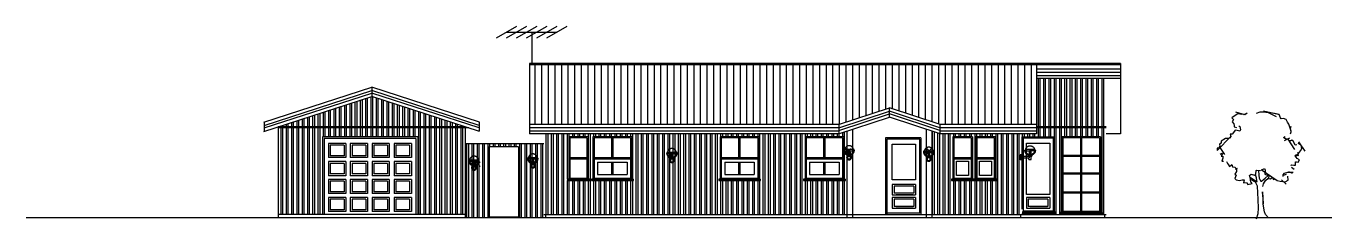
# Model space of a CAD drawing. Header units: inches. Extents: x -533180 to -137302, y 73174 to 405541.
# Drawn here: x -384462 to -358557, y 136416 to 140242 of the extents above; entities that cross this region are included whole.
import ezdxf

# ---------------------------------------------------------------- set-up
doc = ezdxf.new("R2010")
doc.units = ezdxf.units.IN
doc.header["$LTSCALE"] = 100
doc.header["$MEASUREMENT"] = 0
doc.layers.get('0').update_dxf_attribs({"linetype": 'CONTINUOUS'})
for name, color, linetype in [('DETAIL', 2, 'CONTINUOUS'), ('GLUGGAR', 1, 'CONTINUOUS'), ('HUSGOGN', 2, 'CONTINUOUS'), ('KLÆDNING', 1, 'CONTINUOUS'), ('RAFLAGNIR', 4, 'CONTINUOUS'), ('Smáspenna', 7, 'CONTINUOUS'), ('TAFLAOGSNID', 7, 'CONTINUOUS'), ('TEKST', 2, 'CONTINUOUS'), ('TREVERK', 2, 'CONTINUOUS'), ('ULL', 6, 'CONTINUOUS'), ('VEGGIR', 1, 'CONTINUOUS')]:
    doc.layers.add(name, color=color, linetype=linetype)
pattern_1 = [(90, (-193761.13, 49288.86), (-105, 2e-14), []), (90, (-193726.13, 49323.86), (-105, 2e-14), [])]
pattern_2 = [(90, (-153641.93, 36396.7), (-105, 2e-14), []), (90, (-153606.93, 36431.7), (-105, 2e-14), [])]

# ---------------------------------------------------------------- blocks, each defined once
blk = doc.blocks.new('veggl')
for p, q in [((-2.1, -2.1), (2.1, 2.1)), ((2.1, -2.1), (-2.1, 2.1)), ((2.1, 2.6), (2.1, -2.4))]:
    blk.add_line(p, q)
blk = doc.blocks.new('SEL_W_F')
for p, q in [((-44, 45), (-44, 36)), ((-44, 45), (44, 45)), ((-33, 45), (-44, 45)), ((-30, 184), (-30, 64)), ((-30, 64), (-3, 64)), ((-1, 204), (-3, 204)), ((-3, 204), (-3, 203)), ((0, 218), (0, 218)), ((2, 204), (0, 205)), ((0, 201), (2, 202)), ((0, 45), (0, 45)), ((0, 36), (0, 36)), ((3, 203), (2, 204)), ((2, 202), (3, 202)), ((3, 202), (3, 203)), ((3, 64), (33, 64)), ((30, 64), (30, 184)), ((33, 64), (33, 45)), ((33, 45), (33, 56)), ((0, -57), (0, -57)), ((0, -70), (0, -70))]:
    blk.add_line(p, q)
for points in [[(-145, 205), (-148, 201), (-148, 195), (-148, 189), (-147, 184), (-146, 178), (-145, 172), (-144, 166), (-143, 160), (-141, 155), (-139, 149), (-137, 144), (-134, 138), (-132, 133), (-129, 128), (-126, 123), (-123, 118), (-119, 113), (-116, 108), (-112, 104), (-108, 100), (-104, 95), (-100, 91), (-95, 87), (-91, 84), (-86, 80), (-81, 77), (-76, 74), (-71, 71), (-66, 68), (-60, 66), (-55, 63), (-50, 61), (-44, 59), (-38, 58), (-33, 56), (-33, 45), (-33, 64), (-30, 64), (-33, 64), (-33, 63), (-38, 65), (-44, 66), (-49, 68), (-54, 70), (-60, 73), (-65, 75), (-70, 78), (-75, 81), (-80, 84), (-84, 87), (-89, 91), (-93, 95), (-98, 99), (-102, 103), (-106, 107), (-109, 111), (-113, 116), (-116, 120), (-119, 125), (-122, 130), (-125, 135), (-128, 140), (-130, 145), (-132, 151), (-134, 156), (-136, 162), (-137, 167), (-139, 173), (-140, 179), (-141, 184)], [(3, 184), (145, 184), (145, 218), (-145, 218), (-145, 184), (-3, 184)], [(126, 218), (125, 223), (124, 229), (123, 234), (121, 239), (119, 244), (117, 249), (115, 254), (113, 259), (110, 264), (108, 268), (105, 273), (102, 277), (98, 281), (95, 285), (91, 289), (87, 293), (83, 297), (79, 300), (75, 303), (71, 306), (66, 309), (62, 312), (57, 315), (52, 317), (47, 319), (42, 321), (37, 322), (32, 324), (27, 325), (21, 326), (16, 327), (11, 328), (5, 328), (0, 328), (-5, 328), (-11, 328), (-16, 327), (-21, 326), (-27, 325), (-32, 324), (-37, 322), (-42, 321), (-47, 319), (-52, 317), (-57, 315), (-62, 312), (-66, 309), (-71, 306), (-75, 303), (-79, 300), (-83, 297), (-87, 293), (-91, 289), (-95, 285), (-98, 281), (-102, 277), (-105, 273), (-108, 268), (-110, 264), (-113, 259), (-115, 254), (-117, 249), (-119, 244), (-121, 239), (-123, 234), (-124, 229), (-125, 223), (-126, 218)], [(-126, 184), (-125, 179), (-124, 174), (-123, 168), (-121, 163), (-119, 158), (-117, 153), (-115, 148), (-113, 143), (-110, 138), (-107, 134), (-104, 129), (-101, 125), (-98, 121), (-94, 116), (-91, 112), (-87, 109), (-83, 105), (-79, 102), (-74, 98), (-70, 95), (-65, 92), (-60, 90), (-56, 87), (-51, 85), (-46, 83), (-41, 81), (-35, 79), (-30, 78), (-25, 77), (-20, 76), (-14, 75), (-9, 75), (-3, 74)], [(-39, 58), (-42, 56), (-45, 53), (-48, 51), (-51, 48), (-53, 45), (-56, 42), (-58, 39), (-60, 35), (-62, 32), (-64, 28), (-65, 25), (-66, 21), (-68, 17), (-68, 14), (-69, 10), (-69, 6), (-70, 2), (-70, -2), (-69, -6), (-69, -10), (-68, -14), (-68, -17), (-66, -21), (-65, -25), (-64, -29), (-62, -32), (-60, -35), (-58, -39), (-56, -42), (-53, -45), (-51, -48), (-48, -51), (-45, -53), (-42, -56), (-39, -58), (-35, -60), (-32, -62), (-28, -64), (-25, -65), (-21, -66), (-17, -68), (-14, -68), (-10, -69), (-6, -70), (-2, -70), (2, -70), (6, -70), (10, -69), (14, -68), (17, -68), (21, -66), (25, -65), (28, -64), (32, -62), (35, -60), (39, -58), (42, -56), (45, -53), (48, -51), (51, -48), (53, -45), (56, -42), (58, -39), (60, -35), (62, -32), (64, -29), (65, -25), (66, -21), (68, -17), (68, -14), (69, -10), (69, -6), (70, -2), (70, 2), (69, 6), (69, 10), (68, 14), (68, 17), (66, 21), (65, 25), (64, 28), (62, 32), (60, 35), (58, 39), (56, 42), (53, 45), (51, 48), (48, 51), (45, 53), (42, 56), (39, 58)], [(-33, 36), (-44, 36), (44, 36), (44, 45), (44, 36)], [(33, 36), (33, -57), (-33, -57), (-33, 36)], [(-1, 201), (-3, 202), (-3, 203), (-3, 60), (-3, 59), (-3, 58), (-2, 57)], [(2, 57), (2, 57), (3, 58), (3, 59), (3, 60), (3, 203)], [(3, 74), (9, 75), (14, 75), (20, 76), (25, 77), (30, 78), (35, 79), (41, 81), (46, 83), (51, 85), (56, 87), (60, 90), (65, 92), (70, 95), (74, 98), (79, 102), (83, 105), (87, 109), (91, 112), (94, 116), (98, 121), (101, 125), (104, 129), (107, 134), (110, 138), (113, 143), (115, 148), (117, 153), (119, 158), (121, 163), (123, 168), (124, 174), (125, 179), (126, 184)], [(33, 56), (38, 58), (44, 59), (50, 61), (55, 63), (60, 66), (66, 68), (71, 71), (76, 74), (81, 77), (86, 80), (91, 84), (95, 87), (100, 91), (104, 95), (108, 100), (112, 104), (116, 108), (119, 113), (123, 118), (126, 123), (129, 128), (132, 133), (134, 138), (137, 144), (139, 149), (141, 155), (143, 160), (144, 166), (145, 172), (146, 178), (147, 184), (148, 189), (148, 195), (148, 201), (145, 205)], [(33, 63), (38, 65), (44, 66), (49, 68), (54, 70), (60, 73), (65, 75), (70, 78), (75, 81), (80, 84), (84, 87), (89, 91), (93, 95), (98, 99), (102, 103), (106, 107), (109, 111), (113, 116), (116, 120), (119, 125), (122, 130), (125, 135), (128, 140), (130, 145), (132, 151), (134, 156), (136, 162), (137, 167), (139, 173), (140, 179), (141, 184)]]:
    blk.add_lwpolyline(points)
blk = doc.blocks.new('Útiljós_Framaná')
at = {"layer": 'TREVERK'}
blk.add_blockref('SEL_W_F', (314, 91), dxfattribs=at)
blk = doc.blocks.new('SEL_W_S')
for p, q in [((0, 68), (0, -68)), ((27, 68), (0, 68)), ((27, 70), (30, 70)), ((27, 70), (27, 68)), ((27, 68), (27, -68)), ((30, 70), (30, 20)), ((30, -20), (30, 20)), ((248, 20), (30, 20)), ((136, 205), (132, 201)), ((132, 195), (132, 201)), ((133, 189), (132, 195)), ((133, 184), (133, 189)), ((134, 178), (133, 184)), ((135, 172), (134, 178)), ((137, 166), (135, 172)), ((426, 218), (136, 218)), ((136, 218), (136, 184)), ((136, 184), (277, 184)), ((138, 161), (137, 166)), ((140, 155), (138, 161)), ((141, 179), (140, 184)), ((142, 149), (140, 155)), ((142, 173), (141, 179)), ((143, 167), (142, 173)), ((144, 144), (142, 149)), ((145, 162), (143, 167)), ((146, 138), (144, 144)), ((146, 156), (145, 162)), ((148, 151), (146, 156)), ((149, 133), (146, 138)), ((151, 146), (148, 151)), ((152, 128), (149, 133)), ((153, 140), (151, 146)), ((155, 123), (152, 128)), ((155, 135), (153, 140)), ((155, 218), (156, 223)), ((156, 179), (155, 184)), ((158, 130), (155, 135)), ((158, 118), (155, 123)), ((156, 223), (157, 229)), ((157, 174), (156, 179)), ((157, 229), (158, 234)), ((158, 168), (157, 174)), ((158, 234), (160, 239)), ((160, 163), (158, 168)), ((161, 125), (158, 130)), ((161, 113), (158, 118)), ((160, 239), (161, 244)), ((161, 158), (160, 163)), ((161, 244), (163, 249)), ((163, 153), (161, 158)), ((164, 120), (161, 125)), ((165, 109), (161, 113)), ((163, 249), (165, 254)), ((166, 148), (163, 153)), ((168, 116), (164, 120)), ((165, 254), (168, 259)), ((169, 104), (165, 109)), ((168, 143), (166, 148)), ((168, 259), (170, 264)), ((171, 138), (168, 143)), ((171, 111), (168, 116)), ((173, 100), (169, 104)), ((170, 264), (173, 268)), ((173, 134), (171, 138)), ((175, 107), (171, 111)), ((173, 268), (176, 273)), ((176, 129), (173, 134)), ((177, 95), (173, 100)), ((179, 103), (175, 107)), ((176, 273), (179, 277)), ((179, 125), (176, 129)), ((181, 91), (177, 95)), ((179, 277), (182, 281)), ((183, 121), (179, 125)), ((183, 99), (179, 103)), ((185, 88), (181, 91)), ((182, 281), (186, 285)), ((186, 116), (183, 121)), ((187, 95), (183, 99)), ((190, 84), (185, 88)), ((186, 285), (189, 289)), ((190, 113), (186, 116)), ((192, 91), (187, 95)), ((189, 289), (193, 293)), ((194, 109), (190, 113)), ((195, 80), (190, 84)), ((196, 88), (192, 91)), ((193, 293), (197, 297)), ((198, 105), (194, 109)), ((200, 77), (195, 80)), ((201, 84), (196, 88)), ((197, 297), (201, 300)), ((202, 102), (198, 105)), ((205, 74), (200, 77)), ((201, 300), (206, 303)), ((206, 81), (201, 84)), ((206, 98), (202, 102)), ((210, 71), (205, 74)), ((206, 303), (210, 307)), ((211, 95), (206, 98)), ((211, 78), (206, 81)), ((210, 307), (214, 309)), ((215, 68), (210, 71)), ((216, 92), (211, 95)), ((216, 75), (211, 78)), ((214, 309), (219, 312)), ((220, 66), (215, 68)), ((220, 90), (216, 92)), ((221, 73), (216, 75)), ((219, 312), (224, 315)), ((225, 87), (220, 90)), ((226, 63), (220, 66)), ((226, 71), (221, 73)), ((224, 315), (229, 317)), ((230, 85), (225, 87)), ((232, 68), (226, 71)), ((231, 61), (226, 63)), ((229, 317), (234, 319)), ((235, 83), (230, 85)), ((237, 59), (231, 61)), ((237, 67), (232, 68)), ((234, 319), (239, 321)), ((240, 81), (235, 83)), ((325, 45), (236, 45)), ((236, 45), (236, 36)), ((236, 36), (325, 36)), ((243, 65), (237, 67)), ((242, 58), (237, 59)), ((239, 321), (244, 323)), ((245, 79), (240, 81)), ((248, 56), (242, 58)), ((248, 63), (243, 65)), ((244, 323), (249, 324)), ((251, 78), (245, 79)), ((248, 64), (277, 64)), ((248, 45), (248, 64)), ((248, 56), (248, 45)), ((248, 20), (248, 36)), ((248, 20), (250, 18)), ((249, 324), (254, 325)), ((250, 184), (250, 64)), ((250, 18), (251, 15)), ((256, 77), (251, 78)), ((251, 15), (252, 13)), ((252, 13), (253, 10)), ((253, 10), (253, 7)), ((253, 7), (254, 4)), ((254, 325), (259, 326)), ((254, 4), (254, 1)), ((254, 1), (254, -1)), ((261, 76), (256, 77)), ((259, 326), (265, 327)), ((267, 75), (261, 76)), ((265, 327), (270, 328)), ((272, 75), (267, 75)), ((270, 328), (275, 328)), ((277, 74), (272, 75)), ((275, 328), (281, 328)), ((277, 203), (278, 204)), ((277, 203), (277, 60)), ((277, 202), (277, 203)), ((278, 202), (277, 202)), ((277, 59), (277, 60)), ((278, 58), (277, 59)), ((278, 204), (280, 205)), ((280, 201), (278, 202)), ((278, 57), (278, 58)), ((279, 57), (278, 57)), ((280, 57), (279, 57)), ((280, 205), (282, 204)), ((282, 201), (280, 201)), ((281, 56), (280, 57)), ((281, 328), (286, 328)), ((282, 57), (281, 56)), ((282, 204), (284, 204)), ((284, 202), (282, 201)), ((283, 57), (282, 57)), ((282, 57), (282, 57)), ((284, 58), (283, 57)), ((284, 204), (284, 203)), ((284, 60), (284, 203)), ((284, 202), (284, 203)), ((426, 184), (284, 184)), ((289, 75), (284, 74)), ((284, 64), (311, 64)), ((284, 59), (284, 60)), ((284, 59), (284, 58)), ((286, 328), (291, 328)), ((295, 75), (289, 75)), ((291, 328), (297, 327)), ((300, 76), (295, 75)), ((297, 327), (302, 326)), ((306, 77), (300, 76)), ((302, 326), (307, 325)), ((311, 78), (306, 77)), ((307, 325), (313, 324)), ((310, 64), (313, 64)), ((311, 64), (311, 184)), ((316, 79), (311, 78)), ((313, 324), (318, 323)), ((319, 65), (313, 63)), ((313, 45), (313, 64)), ((313, 64), (313, 63)), ((319, 58), (313, 56)), ((313, 56), (313, 45)), ((313, 45), (325, 45)), ((313, -57), (313, 36)), ((325, 36), (313, 36)), ((321, 81), (316, 79)), ((318, 323), (323, 321)), ((324, 67), (319, 65)), ((325, 59), (319, 58)), ((326, 83), (321, 81)), ((323, 321), (328, 319)), ((330, 68), (324, 67)), ((330, 61), (325, 59)), ((325, 45), (325, 36)), ((331, 85), (326, 83)), ((328, 319), (333, 317)), ((335, 71), (330, 68)), ((336, 63), (330, 61)), ((336, 87), (331, 85)), ((333, 317), (338, 315)), ((340, 73), (335, 71)), ((341, 90), (336, 87)), ((341, 66), (336, 63)), ((338, 315), (342, 312)), ((346, 75), (340, 73)), ((346, 92), (341, 90)), ((346, 68), (341, 66)), ((342, 312), (347, 309)), ((350, 95), (346, 92)), ((351, 78), (346, 75)), ((352, 71), (346, 68)), ((347, 309), (351, 307)), ((355, 98), (350, 95)), ((351, 307), (356, 303)), ((356, 81), (351, 78)), ((357, 74), (352, 71)), ((359, 102), (355, 98)), ((356, 303), (360, 300)), ((360, 84), (356, 81)), ((362, 77), (357, 74)), ((363, 105), (359, 102)), ((360, 300), (364, 297)), ((365, 88), (360, 84)), ((367, 80), (362, 77)), ((367, 109), (363, 105)), ((364, 297), (368, 293)), ((370, 91), (365, 88)), ((371, 113), (367, 109)), ((371, 84), (367, 80)), ((368, 293), (372, 289)), ((374, 95), (370, 91)), ((375, 116), (371, 113)), ((376, 88), (371, 84)), ((372, 289), (376, 285)), ((378, 99), (374, 95)), ((379, 121), (375, 116)), ((376, 285), (379, 281)), ((380, 91), (376, 88)), ((382, 103), (378, 99)), ((379, 281), (382, 277)), ((382, 125), (379, 121)), ((385, 95), (380, 91)), ((382, 277), (385, 273)), ((385, 129), (382, 125)), ((386, 107), (382, 103)), ((385, 273), (388, 268)), ((388, 134), (385, 129)), ((389, 100), (385, 95)), ((390, 111), (386, 107)), ((388, 268), (391, 264)), ((391, 138), (388, 134)), ((393, 104), (389, 100)), ((394, 116), (390, 111)), ((391, 264), (394, 259)), ((393, 143), (391, 138)), ((396, 148), (393, 143)), ((397, 109), (393, 104)), ((394, 259), (396, 254)), ((397, 120), (394, 116)), ((396, 254), (398, 249)), ((398, 153), (396, 148)), ((400, 125), (397, 120)), ((400, 113), (397, 109)), ((398, 249), (400, 244)), ((400, 158), (398, 153)), ((400, 244), (402, 239)), ((402, 163), (400, 158)), ((403, 130), (400, 125)), ((404, 118), (400, 113)), ((402, 239), (403, 234)), ((403, 168), (402, 163)), ((403, 234), (405, 229)), ((405, 174), (403, 168)), ((406, 135), (403, 130)), ((407, 123), (404, 118)), ((405, 229), (406, 223)), ((406, 179), (405, 174)), ((406, 223), (406, 218)), ((406, 184), (406, 179)), ((409, 140), (406, 135)), ((410, 128), (407, 123)), ((411, 146), (409, 140)), ((413, 133), (410, 128)), ((413, 151), (411, 146)), ((415, 156), (413, 151)), ((415, 138), (413, 133)), ((417, 162), (415, 156)), ((418, 144), (415, 138)), ((418, 167), (417, 162)), ((420, 173), (418, 167)), ((420, 149), (418, 144)), ((421, 179), (420, 173)), ((422, 155), (420, 149)), ((421, 184), (421, 179)), ((423, 161), (422, 155)), ((425, 166), (423, 161)), ((426, 172), (425, 166)), ((426, 184), (426, 218)), ((426, 205), (429, 201)), ((427, 178), (426, 172)), ((428, 184), (427, 178)), ((429, 189), (428, 184)), ((429, 195), (429, 201)), ((429, 195), (429, 189)), ((27, -68), (0, -68)), ((27, -70), (27, -68)), ((30, -70), (27, -70)), ((30, -70), (30, -20)), ((248, -20), (30, -20)), ((250, -18), (248, -20)), ((248, -57), (248, -20)), ((248, -57), (313, -57)), ((251, -15), (250, -18)), ((252, -13), (251, -15)), ((253, -10), (252, -13)), ((254, -4), (253, -7)), ((253, -7), (253, -10)), ((254, -1), (254, -4))]:
    blk.add_line(p, q)
blk = doc.blocks.new('Útiljós_Vinstri')
at = {"layer": 'TREVERK'}
blk.add_blockref('SEL_W_S', (113, 86), dxfattribs=at)
blk = doc.blocks.new('Loftn')
at = {"layer": 'TAFLAOGSNID', "color": 0, "linetype": 'Continuous'}
for points in [[(-1469, -465), (-1062, -230)], [(-1269, -465), (-862, -230)], [(-1069, -465), (-662, -230)], [(-869, -465), (-462, -230)], [(-669, -465), (-262, -230)], [(-469, -465), (-62, -230)], [(-1266, -348), (-266, -348)], [(-766, -348), (-766, -990)]]:
    blk.add_lwpolyline(points, dxfattribs=at)

msp = doc.modelspace()

# ---------------------------------------------------------------- hatches: boundary and pattern name
at = {"layer": 'KLÆDNING', "lineweight": 30}
h = msp.add_hatch(dxfattribs=at)
h.set_pattern_fill('LINE,_O', color=252, scale=1050, angle=90)
h.set_pattern_definition([(90, (-193761.13, 49288.86), (-131.25, 8e-15), [])])
h.paths.add_polyline_path([(-374472, 139475.1), (-374472, 138292.4), (-368335.9, 138292.4), (-367336.4, 138617.2), (-366337, 138292.4), (-364418.2, 138292.4), (-364418.2, 139475.1)])
h = msp.add_hatch(dxfattribs=at)
h.set_pattern_fill('ANSI32,_O', color=252, scale=280, angle=45)
h.set_pattern_definition(pattern_2)
h.paths.add_polyline_path([(-363033.2, 139200.8), (-364418.2, 139200.8), (-364418.2, 138245), (-363033.2, 138244.9)])
h = msp.add_hatch(dxfattribs=at)
h.set_pattern_fill('ANSI32,_O', color=256, scale=280, angle=45)
h.set_pattern_definition(pattern_1)
h.paths.add_polyline_path([(-377606.2, 138847.7), (-379461.2, 138245), (-375751.2, 138244.9), (-375751.2, 138245)])
h = msp.add_hatch(dxfattribs=at)
h.set_pattern_fill('ANSI32,_O', color=256, scale=280, angle=45)
h.set_pattern_definition(pattern_1)
h.paths.add_polyline_path([(-375751.2, 138220.4), (-379461.2, 138220.5), (-379461.2, 136504.3), (-378582.2, 136504.3), (-378582.2, 138044.3), (-376692.2, 138044.3), (-376692.2, 136504.3), (-375751.2, 136504.3)])
h = msp.add_hatch(dxfattribs=at)
h.set_pattern_fill('ANSI32,_O', color=256, scale=280, angle=45)
h.set_pattern_definition(pattern_2)
h.paths.add_polyline_path([(-368178.1, 136504.3), (-368178.1, 138159.7), (-368341.3, 138106.7), (-368341.3, 138106.2), (-374192, 138106.2), (-374192, 136504.3)])
h.paths.add_polyline_path([(-369890.2, 137176.3), (-370722, 137176.3), (-370722, 137204.3), (-370694, 137204.3), (-370694, 138044.3), (-369924, 138044.3), (-369924, 137204.3), (-369890.2, 137204.3)], flags=16)
h.paths.add_polyline_path([(-369948.4, 137225.3), (-370673, 137225.3), (-370673, 138023.3), (-369948.4, 138023.3)], flags=0)
h.paths.add_polyline_path([(-369036.7, 137176.3), (-369036.7, 137204.3), (-369008.7, 137204.3), (-369008.7, 138044.3), (-368238.7, 138044.3), (-368238.7, 137204.3), (-368204.9, 137204.3), (-368204.9, 137176.3)], flags=16)
h.paths.add_polyline_path([(-368987.7, 137225.3), (-368987.7, 138023.3), (-368263.1, 138023.3), (-368263.1, 137225.3)], flags=0)
h.paths.add_polyline_path([(-370018.4, 137295.3), (-370603, 137295.3), (-370603, 137540.8), (-370018.4, 137540.8)], flags=0)
h.paths.add_polyline_path([(-368917.7, 137295.3), (-368917.7, 137540.8), (-368333.1, 137540.8), (-368333.1, 137295.3)], flags=0)
h.paths.add_polyline_path([(-370326.7, 137610.8), (-370326.7, 137631.8), (-370302.2, 137631.8), (-370302.2, 137610.8)], flags=0)
h.paths.add_polyline_path([(-368641.4, 137610.8), (-368641.4, 137631.8), (-368616.9, 137631.8), (-368616.9, 137610.8)], flags=0)
h.paths.add_polyline_path([(-372411.7, 137176.3), (-373243.5, 137176.3), (-373243.5, 137204.3), (-373215.5, 137204.3), (-373215.5, 138044.3), (-372445.5, 138044.3), (-372445.5, 137204.3), (-372411.7, 137204.3)], flags=16)
h.paths.add_polyline_path([(-372469.9, 137225.3), (-373194.5, 137225.3), (-373194.5, 138023.3), (-372469.9, 138023.3)], flags=0)
h.paths.add_polyline_path([(-372848.2, 137610.8), (-372848.2, 137631.8), (-372823.7, 137631.8), (-372823.7, 137610.8)], flags=0)
h.paths.add_polyline_path([(-372539.9, 137295.3), (-373124.5, 137295.3), (-373124.5, 137540.8), (-372539.9, 137540.8)], flags=0)
h.paths.add_polyline_path([(-373276.7, 137176.3), (-373723.5, 137176.3), (-373723.5, 137204.3), (-373695.5, 137204.3), (-373695.5, 138044.3), (-373310.5, 138044.3), (-373310.5, 137204.3), (-373276.7, 137204.3)], flags=16)
h.paths.add_polyline_path([(-373334.9, 137225.3), (-373674.5, 137225.3), (-373674.5, 138023.3), (-373334.9, 138023.3)], flags=0)
h = msp.add_hatch(dxfattribs=at)
h.set_pattern_fill('ANSI32,_O', color=256, scale=280, angle=45)
h.set_pattern_definition(pattern_2)
h.paths.add_polyline_path([(-364698.2, 136504.3), (-364698.2, 138106.2), (-366331.6, 138106.2), (-366331.6, 138106.7), (-366494.7, 138159.7), (-366494.7, 136504.3)])
h.paths.add_polyline_path([(-366102.7, 137176.3), (-366102.7, 137204.3), (-366074.7, 137204.3), (-366074.7, 138044.3), (-365689.7, 138044.3), (-365689.7, 137204.3), (-365655.9, 137204.3), (-365655.9, 137176.3)], flags=16)
h.paths.add_polyline_path([(-365646.6, 137176.3), (-365646.6, 137204.3), (-365618.6, 137204.3), (-365618.6, 138044.3), (-365233.6, 138044.3), (-365233.6, 137204.3), (-365199.8, 137204.3), (-365199.8, 137176.3)], flags=16)
h.paths.add_polyline_path([(-365714.1, 137225.3), (-366053.7, 137225.3), (-366053.7, 138023.3), (-365714.1, 138023.3)], flags=0)
h.paths.add_polyline_path([(-365597.6, 137225.3), (-365597.6, 138023.3), (-365258, 138023.3), (-365258, 137225.3)], flags=0)
h.paths.add_polyline_path([(-365763.1, 137274.3), (-366002.9, 137274.3), (-366002.9, 137561.8), (-365763.1, 137561.8)], flags=0)
h.paths.add_polyline_path([(-365546.8, 137274.3), (-365546.8, 137561.8), (-365307, 137561.8), (-365307, 137274.3)], flags=0)
h = msp.add_hatch(dxfattribs=at)
h.set_pattern_fill('ANSI32,_O', color=256, scale=280, angle=45)
h.set_pattern_definition(pattern_2)
h.paths.add_polyline_path([(-364418.2, 138220.5), (-364418.2, 138106.2), (-364698.2, 138106.2), (-364698.2, 138044.3), (-364068.2, 138044.3), (-364068.2, 136549.9), (-364040.2, 136549.9), (-364040.2, 136521.9), (-364698.2, 136521.9), (-364698.2, 136504.3), (-363033.2, 136504.3), (-363033.2, 138220.4)])
h.paths.add_polyline_path([(-363147, 138044.3), (-363147, 136543), (-363119, 136543), (-363119, 136515), (-363950.8, 136515), (-363950.8, 136543), (-363917, 136543), (-363917, 138044.3)], flags=16)
h.paths.add_polyline_path([(-363168, 138023.3), (-363168, 136564), (-363892.6, 136564), (-363892.6, 138023.3)], flags=0)
h = msp.add_hatch(dxfattribs=at)
h.set_pattern_fill('ANSI32,_O', scale=280, angle=45)
h.set_pattern_definition(pattern_2)
h.paths.add_polyline_path([(-375751.2, 137904), (-375751.2, 136434.3), (-374157.5, 136434.3), (-374157.5, 136504.3), (-374192, 136504.3), (-374192, 137904)])
h.paths.add_polyline_path([(-374690.6, 136458.8), (-375275.4, 136458.8), (-375275.4, 137850.6), (-374690.6, 137850.6)], flags=16)

# ---------------------------------------------------------------- linework, layer by layer
at = {"layer": 'DETAIL', "color": 84, "lineweight": 30}
for p, q in [((-360475.9, 138467.3), (-360541.2, 138419.1)), ((-360533.7, 138342.4), (-360501.5, 138305)), ((-360284.2, 138482.1), (-360463.8, 138533.1)), ((-360446.8, 138482.1), (-360446.8, 138482.1)), ((-360312.6, 138486.4), (-360235.2, 138514.2)), ((-359987.8, 138533.2), (-360056.5, 138504.7)), ((-359623.2, 138485.6), (-359916.2, 138552.9)), ((-359656.6, 138439.7), (-359812.6, 138523.7)), ((-359464.3, 138390.9), (-359516.4, 138411.1)), ((-360489.9, 138155.2), (-360535.6, 138098.7)), ((-360497.3, 138244.6), (-360448.7, 138231.5)), ((-360380.8, 138157.8), (-360432.9, 138171)), ((-359367.6, 138159.5), (-359411.7, 138293)), ((-360795.3, 137853.8), (-360688.6, 137696.7)), ((-360666.3, 138010.3), (-360751.5, 137957.6)), ((-360560.4, 138050.1), (-360585, 138021.3)), ((-359497.1, 137970.1), (-359391.1, 138026.2)), ((-359292.2, 137795.1), (-359426.7, 138000.6)), ((-359218.9, 137947.2), (-359091.5, 137760.4)), ((-360718.1, 137620.7), (-360738.3, 137564)), ((-359257.2, 137658.5), (-359176.7, 137766.5)), ((-359202.4, 137588), (-359246.3, 137617.3)), ((-360584.8, 137457.2), (-360543.9, 137492.8)), ((-360479.2, 137443.6), (-360451.6, 137410.9)), ((-360472, 137401.2), (-360431.3, 137420.6)), ((-359962.5, 137395.3), (-359639.8, 137177)), ((-359515.1, 137285.5), (-359458.1, 137301.3)), ((-359336.9, 137315.7), (-359410.1, 137352.9)), ((-359276.4, 137482.9), (-359369.3, 137475.5)), ((-359276.4, 137482.9), (-359279.4, 137547.9)), ((-360391.9, 137178.2), (-360339.6, 137190.6)), ((-359464.7, 137107.7), (-359559.5, 137190.5))]:
    msp.add_line(p, q, dxfattribs=at)
at = {"layer": 'DETAIL', "color": 1, "lineweight": 30}
for p, q in [((-360541.2, 138419.1), (-360509, 138391)), ((-360509, 138391), (-360533.7, 138342.4)), ((-360422.2, 138499.4), (-360475.9, 138467.3)), ((-360341, 138490.7), (-360422.2, 138499.4)), ((-360235.2, 138514.2), (-360284.2, 138482.1)), ((-359921.7, 138532.6), (-359987.8, 138533.2)), ((-359812.6, 138523.7), (-359921.7, 138532.6)), ((-359661.9, 138501.6), (-359726.8, 138514.9)), ((-359605.1, 138489.5), (-359661.9, 138501.6)), ((-359577.8, 138424.3), (-359605.1, 138489.5)), ((-359561.7, 138399.8), (-359577.8, 138424.3)), ((-359516.4, 138411.1), (-359561.7, 138399.8)), ((-359440.3, 138337.4), (-359464.3, 138390.9)), ((-359411.7, 138293), (-359440.3, 138337.4)), ((-360571.6, 138099), (-360560.4, 138050.1)), ((-360535.6, 138098.7), (-360571.6, 138099)), ((-360501.5, 138305), (-360497.1, 138272.5)), ((-360497.1, 138272.5), (-360497.3, 138244.6)), ((-360478.1, 138179.5), (-360489.9, 138155.2)), ((-360432.9, 138171), (-360478.1, 138179.5)), ((-360399.7, 138260.1), (-360380.1, 138251.9)), ((-360372.5, 138182.1), (-360380.8, 138157.8)), ((-360380.1, 138251.9), (-360372.5, 138182.1)), ((-359380.6, 138105.9), (-359364.1, 138146.4)), ((-359379.8, 138211.5), (-359367.8, 138255.5)), ((-359364.1, 138146.4), (-359379.8, 138211.5)), ((-360830.7, 137776), (-360560.4, 138050.1)), ((-360830.3, 137820.1), (-360830.7, 137776)), ((-360797.8, 137824.5), (-360830.3, 137820.1)), ((-360776.6, 137856.8), (-360797.8, 137824.5)), ((-360751.8, 137917), (-360784.4, 137901)), ((-360784.4, 137901), (-360776.6, 137856.8)), ((-360751.6, 137946), (-360751.8, 137917)), ((-360751.5, 137957.6), (-360751.6, 137946)), ((-360621, 138013.5), (-360666.3, 138010.3)), ((-360585, 138021.3), (-360621, 138013.5)), ((-359515.8, 138033.8), (-359486.7, 138049.8)), ((-359470.9, 137996.3), (-359515.8, 138033.8)), ((-359426.7, 138000.6), (-359470.9, 137996.3)), ((-359378.3, 137963.1), (-359410.7, 137971.5)), ((-359353.8, 137979.2), (-359378.3, 137963.1)), ((-359316.8, 137951), (-359353.8, 137979.2)), ((-359284.9, 137877.6), (-359316.8, 137951)), ((-359252.3, 137885.5), (-359284.9, 137877.6)), ((-359167.7, 137880.2), (-359224.3, 137909.7)), ((-359155.4, 137811.6), (-359167.7, 137880.2)), ((-360774.4, 137697.8), (-360741.7, 137721.9)), ((-360729, 137710.2), (-360753.8, 137661.6)), ((-360753.8, 137661.6), (-360717.8, 137661.4)), ((-360741.7, 137721.9), (-360729, 137710.2)), ((-360738.3, 137564), (-360705.8, 137563.8)), ((-360717.8, 137661.4), (-360718.1, 137620.7)), ((-360645.5, 137555.2), (-360624.9, 137514.4)), ((-359283.1, 137666.4), (-359270.1, 137694.1)), ((-359246.3, 137617.3), (-359283.1, 137666.4)), ((-359270.1, 137694.1), (-359221.5, 137677.5)), ((-359225.9, 137710), (-359233.8, 137734.5)), ((-359221.5, 137677.5), (-359225.9, 137710)), ((-359222.6, 137539.4), (-359202.4, 137588)), ((-359176.7, 137766.5), (-359155.4, 137811.6)), ((-360624.9, 137514.4), (-360608.9, 137489.9)), ((-360608.9, 137489.9), (-360584.8, 137457.2)), ((-360543.9, 137492.8), (-360527.9, 137452.1)), ((-360527.9, 137452.1), (-360479.2, 137443.6)), ((-360452, 137358.6), (-360485, 137300.9)), ((-360485, 137300.9), (-360452.6, 137284.3)), ((-360451.6, 137410.9), (-360452, 137358.6)), ((-360192.7, 137278.8), (-360160, 137303)), ((-360160, 137303), (-360095.1, 137286.2)), ((-360095.1, 137286.2), (-360065.9, 137305.7)), ((-360065.9, 137305.7), (-360061.9, 137380)), ((-360061.9, 137380), (-360053.7, 137383.4)), ((-360053.7, 137383.4), (-359976, 137379.3)), ((-360013.1, 137379.6), (-360005.8, 137280.9)), ((-359935.2, 137398.7), (-359894.4, 137414.6)), ((-359894.4, 137414.6), (-359878.5, 137382)), ((-359878.5, 137382), (-359887.2, 137304.3)), ((-359887.2, 137304.3), (-359830.5, 137279.5)), ((-359525.1, 137289.9), (-359497, 137326.8)), ((-359497, 137326.8), (-359431.8, 137346)), ((-359431.8, 137346), (-359326.2, 137341.7)), ((-359369.3, 137475.5), (-359357.6, 137488.2)), ((-359304.9, 137393.8), (-359358, 137434.8)), ((-359357.6, 137488.2), (-359312.4, 137483.2)), ((-359312.4, 137483.2), (-359276.4, 137482.9)), ((-359279.4, 137547.9), (-359259.6, 137547.8)), ((-359259.6, 137547.8), (-359222.6, 137539.4)), ((-360452.6, 137284.3), (-360481, 137219.6)), ((-360481, 137219.6), (-360456.8, 137191.5)), ((-360456.8, 137191.5), (-360391.9, 137178.2)), ((-360339.6, 137190.6), (-360294.3, 137190.3)), ((-360294.3, 137190.3), (-360307.6, 137128.8)), ((-360307.6, 137128.8), (-360286.6, 137141.4)), ((-360286.6, 137141.4), (-360242.6, 137133)), ((-360242.6, 137133), (-360221.9, 137100.3)), ((-360221.9, 137100.3), (-360137, 137119.4)), ((-360168.8, 137213.6), (-360192.7, 137278.8)), ((-360172.6, 137176.5), (-360168.8, 137213.6)), ((-360164.6, 137152.1), (-360172.6, 137176.5)), ((-360075.3, 137147.9), (-360172.4, 137200.9)), ((-360168.6, 137238), (-360099.3, 137188.7)), ((-360137, 137119.4), (-360164.6, 137152.1)), ((-360099.3, 137188.7), (-360039.3, 137151.1)), ((-360031.8, 137066.3), (-360075.3, 137147.9)), ((-360050.3, 137229), (-360074.2, 137289.5)), ((-360042.6, 137172), (-360050.3, 137229)), ((-360039.3, 137151.1), (-360042.6, 137172)), ((-360005.8, 137280.9), (-360001.6, 137223.9)), ((-360001.6, 137223.9), (-359982.1, 137187.8)), ((-359982.1, 137187.8), (-359964.9, 137166.8)), ((-359964.9, 137166.8), (-359945.1, 137166.6)), ((-359945.1, 137166.6), (-359920.6, 137190.8)), ((-359929.7, 137060.9), (-359916.5, 137114.2)), ((-359920.6, 137190.8), (-359883.1, 137227.7)), ((-359916.5, 137114.2), (-359875.4, 137178.8)), ((-359883.1, 137227.7), (-359822.4, 137275.9)), ((-359875.4, 137178.8), (-359818.1, 137227.1)), ((-359830.5, 137279.5), (-359806.1, 137279.3)), ((-359806.1, 137279.3), (-359814.7, 137219)), ((-359814.7, 137219), (-359777.6, 137210.6)), ((-359777.6, 137210.6), (-359733.3, 137246.2)), ((-359733.3, 137246.2), (-359717.4, 137193.9)), ((-359639.8, 137177), (-359583, 137163.8)), ((-359583, 137163.8), (-359485.6, 137154.9)), ((-359521.9, 137257.3), (-359525.1, 137289.9)), ((-359485.6, 137154.9), (-359425, 137186.9)), ((-359425, 137186.9), (-359432.5, 137264.8)), ((-360010.9, 136627.4), (-360017.7, 136798.1)), ((-359918.9, 136817), (-359930.5, 136955.3)), ((-359893.1, 136553.3), (-359908.7, 136630.1)), ((-359872.6, 136504.4), (-359893.1, 136553.3))]:
    msp.add_line(p, q, dxfattribs=at)
at = {"layer": 'DETAIL', "color": 19, "lineweight": 30}
for p, q in [((-360017.7, 136798.1), (-360031.8, 137066.3)), ((-359930.5, 136955.3), (-359919.7, 136716)), ((-359919.7, 136716), (-359918.9, 136817)), ((-360053.2, 136416.5), (-360019.8, 136521.8)), ((-360019.8, 136521.8), (-360010.9, 136627.4)), ((-359908.7, 136630.1), (-359919.7, 136716)), ((-359816.2, 136434.3), (-359872.6, 136504.4))]:
    msp.add_line(p, q, dxfattribs=at)
at = {"layer": 'GLUGGAR', "color": 7, "lineweight": 30}
for p, q in [((-373695.5, 138044.3), (-373695.5, 137204.3)), ((-373310.5, 138044.3), (-373695.5, 138044.3)), ((-373674.5, 138023.3), (-373674.5, 137225.3)), ((-373334.9, 138023.3), (-373674.5, 138023.3)), ((-373334.9, 138023.3), (-373334.9, 137225.3)), ((-373310.5, 138044.3), (-373310.5, 137204.3)), ((-373215.5, 138044.3), (-373215.5, 137204.3)), ((-372445.5, 138044.3), (-373215.5, 138044.3)), ((-373194.5, 138023.3), (-373194.5, 137225.3)), ((-372469.9, 138023.3), (-373194.5, 138023.3)), ((-372848.2, 138021.3), (-372848.2, 137610.8)), ((-372823.7, 138021.3), (-372823.7, 137610.8)), ((-372469.9, 138023.3), (-372469.9, 137225.3)), ((-372445.5, 138044.3), (-372445.5, 137204.3)), ((-370694, 138044.3), (-370694, 137204.3)), ((-369924, 138044.3), (-370694, 138044.3)), ((-370673, 138023.3), (-370673, 137225.3)), ((-369948.4, 138023.3), (-370673, 138023.3)), ((-370326.7, 138021.3), (-370326.7, 137610.8)), ((-370302.2, 138021.3), (-370302.2, 137610.8)), ((-369948.4, 138023.3), (-369948.4, 137225.3)), ((-369924, 138044.3), (-369924, 137204.3)), ((-369008.7, 138044.3), (-369008.7, 137204.3)), ((-368238.7, 138044.3), (-369008.7, 138044.3)), ((-368987.7, 138023.3), (-368987.7, 137225.3)), ((-368263.1, 138023.3), (-368987.7, 138023.3)), ((-368641.4, 138021.3), (-368641.4, 137610.8)), ((-368616.9, 138021.3), (-368616.9, 137610.8)), ((-368263.1, 138023.3), (-368263.1, 137225.3)), ((-368238.7, 138044.3), (-368238.7, 137204.3)), ((-367278.2, 137188.3), (-367278.2, 137896.9)), ((-367278.2, 137896.9), (-366815, 137896.9)), ((-366074.7, 138044.3), (-366074.7, 137204.3)), ((-365689.7, 138044.3), (-366074.7, 138044.3)), ((-366053.7, 138023.3), (-366053.7, 137225.3)), ((-365714.1, 138023.3), (-366053.7, 138023.3)), ((-365714.1, 138023.3), (-365714.1, 137225.3)), ((-365689.7, 138044.3), (-365689.7, 137204.3)), ((-365618.6, 138044.3), (-365618.6, 137204.3)), ((-365233.6, 138044.3), (-365618.6, 138044.3)), ((-365597.6, 138023.3), (-365597.6, 137225.3)), ((-365258, 138023.3), (-365597.6, 138023.3)), ((-365258, 138023.3), (-365258, 137225.3)), ((-365233.6, 138044.3), (-365233.6, 137204.3)), ((-364698.2, 136609.3), (-364698.2, 138044.3)), ((-364698.2, 138044.3), (-364068.2, 138044.3)), ((-364677.2, 136570.9), (-364677.2, 138023.3)), ((-364677.2, 138023.3), (-364089.2, 138023.3)), ((-364614.6, 136900.4), (-364614.6, 137918.3)), ((-364614.6, 137918.3), (-364151.4, 137918.3)), ((-364089.2, 138023.3), (-364089.2, 136570.9)), ((-364068.2, 138044.3), (-364068.2, 136549.9)), ((-363917, 138044.3), (-363917, 136543)), ((-363147, 138044.3), (-363917, 138044.3)), ((-363171.4, 138023.3), (-363896, 138023.3)), ((-363892.6, 138023.3), (-363892.6, 136564)), ((-363546, 138023.3), (-363546, 136564)), ((-363521.5, 138023.3), (-363521.5, 136564)), ((-363168, 138023.3), (-363168, 136564)), ((-363147, 138044.3), (-363147, 136543)), ((-373672.6, 137631.8), (-373334.9, 137631.8)), ((-373672.6, 137610.8), (-373334.9, 137610.8)), ((-373192.6, 137631.8), (-372469.9, 137631.8)), ((-373192.6, 137610.8), (-372469.9, 137610.8)), ((-370671.2, 137631.8), (-369948.4, 137631.8)), ((-370671.2, 137610.8), (-369948.4, 137610.8)), ((-368985.9, 137631.8), (-368263.1, 137631.8)), ((-368985.9, 137610.8), (-368263.1, 137610.8)), ((-366051.9, 137631.8), (-365714.1, 137631.8)), ((-366051.9, 137610.8), (-365714.1, 137610.8)), ((-365595.8, 137631.8), (-365258, 137631.8)), ((-365595.8, 137610.8), (-365258, 137610.8)), ((-363546, 137675.5), (-363889.8, 137675.5)), ((-363546, 137654.5), (-363889.8, 137654.5)), ((-363165.2, 137675.5), (-363521.5, 137675.5)), ((-363165.2, 137654.5), (-363521.5, 137654.5)), ((-373124.5, 137540.8), (-372539.9, 137540.8)), ((-373124.5, 137540.8), (-373124.5, 137295.3)), ((-372848.2, 137540.8), (-372848.2, 137295.3)), ((-372823.7, 137540.8), (-372823.7, 137295.3)), ((-372539.9, 137540.8), (-372539.9, 137295.3)), ((-370603, 137540.8), (-370018.4, 137540.8)), ((-370603, 137540.8), (-370603, 137295.3)), ((-370326.7, 137540.8), (-370326.7, 137295.3)), ((-370302.2, 137540.8), (-370302.2, 137295.3)), ((-370018.4, 137540.8), (-370018.4, 137295.3)), ((-368917.7, 137540.8), (-368333.1, 137540.8)), ((-368917.7, 137540.8), (-368917.7, 137295.3)), ((-368641.4, 137540.8), (-368641.4, 137295.3)), ((-368616.9, 137540.8), (-368616.9, 137295.3)), ((-368333.1, 137540.8), (-368333.1, 137295.3)), ((-363546, 137326.7), (-363889.8, 137326.7)), ((-363546, 137305.7), (-363889.8, 137305.7)), ((-363171.4, 137326.7), (-363521.5, 137326.7)), ((-363171.4, 137305.7), (-363521.5, 137305.7)), ((-373723.5, 137204.3), (-373276.7, 137204.3)), ((-373723.5, 137204.3), (-373723.5, 137176.3)), ((-373723.5, 137176.3), (-373276.7, 137176.3)), ((-373674.5, 137225.3), (-373334.9, 137225.3)), ((-373276.7, 137176.3), (-373276.7, 137204.3)), ((-373243.5, 137204.3), (-372411.7, 137204.3)), ((-373243.5, 137204.3), (-373243.5, 137176.3)), ((-373243.5, 137176.3), (-372411.7, 137176.3)), ((-373194.5, 137225.3), (-372469.9, 137225.3)), ((-373124.5, 137295.3), (-372539.9, 137295.3)), ((-372411.7, 137176.3), (-372411.7, 137204.3)), ((-370722, 137204.3), (-369890.2, 137204.3)), ((-370722, 137176.3), (-369890.2, 137176.3)), ((-370673, 137225.3), (-369948.4, 137225.3)), ((-370603, 137295.3), (-370018.4, 137295.3)), ((-369036.7, 137204.3), (-368204.9, 137204.3)), ((-369036.7, 137176.3), (-368204.9, 137176.3)), ((-368987.7, 137225.3), (-368263.1, 137225.3)), ((-368917.7, 137295.3), (-368333.1, 137295.3)), ((-366815, 137188.3), (-367278.2, 137188.3)), ((-366102.7, 137204.3), (-365655.9, 137204.3)), ((-366102.7, 137204.3), (-366102.7, 137176.3)), ((-366102.7, 137176.3), (-365655.9, 137176.3)), ((-366053.7, 137225.3), (-365714.1, 137225.3)), ((-365655.9, 137176.3), (-365655.9, 137204.3)), ((-365646.6, 137204.3), (-365199.8, 137204.3)), ((-365646.6, 137204.3), (-365646.6, 137176.3)), ((-365646.6, 137176.3), (-365199.8, 137176.3)), ((-365597.6, 137225.3), (-365258, 137225.3)), ((-365199.8, 137176.3), (-365199.8, 137204.3)), ((-364151.4, 136900.4), (-364614.6, 136900.4)), ((-363546, 136945.3), (-363892.6, 136945.3)), ((-363546, 136924.3), (-363889.8, 136924.3)), ((-363171.4, 136945.3), (-363521.5, 136945.3)), ((-363171.4, 136924.3), (-363521.5, 136924.3)), ((-364040.2, 136549.9), (-364701.1, 136549.9)), ((-364040.2, 136521.9), (-364701.1, 136521.9)), ((-364089.2, 136570.9), (-364677.2, 136570.9)), ((-364040.2, 136549.9), (-364040.2, 136521.9)), ((-363119, 136543), (-363950.8, 136543)), ((-363950.8, 136515), (-363950.8, 136543)), ((-363168, 136564), (-363892.6, 136564)), ((-363110.8, 136515), (-363110.8, 136543)), ((-363119, 136515), (-363950.8, 136515))]:
    msp.add_line(p, q, dxfattribs=at)
at = {"layer": 'GLUGGAR', "color": 2, "lineweight": 30}
for p, q in [((-373310.5, 138044.3), (-373310.5, 137204.3)), ((-365689.7, 138044.3), (-365689.7, 137204.3)), ((-365233.6, 138044.3), (-365233.6, 137204.3)), ((-373276.7, 137204.3), (-373723.5, 137204.3)), ((-373723.5, 137204.3), (-373723.5, 137176.3)), ((-373276.7, 137204.3), (-373695.5, 137204.3)), ((-373267.4, 137204.3), (-373267.4, 137176.3)), ((-373267.4, 137204.3), (-373267.4, 137176.3)), ((-372445.5, 137204.3), (-373243.5, 137204.3)), ((-373243.5, 137204.3), (-373243.5, 137176.3)), ((-372445.5, 137204.3), (-373215.5, 137204.3)), ((-369924, 137204.3), (-370722, 137204.3)), ((-370722, 137204.3), (-370722, 137176.3)), ((-370722, 137204.3), (-370722, 137176.3)), ((-369924, 137204.3), (-370694, 137204.3)), ((-369890.2, 137176.3), (-369890.2, 137204.3)), ((-368238.7, 137204.3), (-369036.7, 137204.3)), ((-369036.7, 137204.3), (-369036.7, 137176.3)), ((-369036.7, 137204.3), (-369036.7, 137176.3)), ((-368238.7, 137204.3), (-369008.7, 137204.3)), ((-368204.9, 137176.3), (-368204.9, 137204.3)), ((-365655.9, 137204.3), (-366102.7, 137204.3)), ((-366102.7, 137204.3), (-366102.7, 137176.3)), ((-365655.9, 137204.3), (-366074.7, 137204.3)), ((-365199.8, 137204.3), (-365646.6, 137204.3)), ((-365646.6, 137204.3), (-365646.6, 137176.3)), ((-365199.8, 137204.3), (-365618.6, 137204.3))]:
    msp.add_line(p, q, dxfattribs=at)
at = {"layer": 'GLUGGAR', "color": 1, "lineweight": 30}
for p, q in [((-367235.8, 137896.9), (-366857.8, 137896.9)), ((-364572.2, 137918.3), (-364194.2, 137918.3)), ((-363147, 138044.3), (-363917, 138044.3)), ((-363171.4, 138023.3), (-363896, 138023.3)), ((-363546, 137675.5), (-363889.8, 137675.5)), ((-363546, 137654.5), (-363889.8, 137654.5)), ((-363546, 137326.7), (-363889.8, 137326.7)), ((-363546, 137305.7), (-363889.8, 137305.7)), ((-363165.2, 137326.7), (-363521.5, 137326.7)), ((-363165.2, 137305.7), (-363521.5, 137305.7)), ((-363546, 136945.3), (-363889.8, 136945.3)), ((-363546, 136945.3), (-363889.8, 136945.3)), ((-363546, 136924.3), (-363889.8, 136924.3)), ((-363168, 136945.3), (-363521.5, 136945.3)), ((-363165.2, 136945.3), (-363521.5, 136945.3)), ((-363165.2, 136924.3), (-363521.5, 136924.3)), ((-364068.2, 136549.9), (-364698.2, 136549.9)), ((-363950.8, 136515), (-363950.8, 136543)), ((-363950.8, 136515), (-363950.8, 136543)), ((-363917, 136543), (-363147, 136543)), ((-363917, 136543), (-363147, 136543)), ((-363119, 136543), (-363119, 136515)), ((-363110.8, 136515), (-363110.8, 136543)), ((-363110.8, 136515), (-363110.8, 136543))]:
    msp.add_line(p, q, dxfattribs=at)
at = {"layer": 'HUSGOGN', "color": 7, "lineweight": 30}
for p, q in [((-364418.2, 139503.1), (-374472, 139503.1)), ((-364418.2, 139475.1), (-374472, 139475.1)), ((-362753.2, 139503.1), (-364418.2, 139503.1)), ((-368335.9, 138292.4), (-374472, 138292.4)), ((-368341.3, 138106.2), (-374472, 138106.2)), ((-364418.2, 138292.4), (-366337, 138292.4)), ((-364418.2, 138106.2), (-366331.6, 138106.2))]:
    msp.add_line(p, q, dxfattribs=at)
at = {"layer": 'HUSGOGN', "color": 1, "lineweight": 30}
msp.add_line((-368264, 139475.1), (-371625.9, 139475.1), dxfattribs=at)
at = {"layer": 'HUSGOGN', "color": 252, "lineweight": 30}
for p, q in [((-362753.2, 139475.1), (-364418.2, 139475.1)), ((-362753.2, 139387.1), (-364418.2, 139387.1)), ((-362753.2, 139200.8), (-364418.2, 139200.8))]:
    msp.add_line(p, q, dxfattribs=at)
at = {"layer": 'KLÆDNING', "color": 2, "lineweight": 30}
msp.add_line((-367336.4, 138433.2), (-367336.4, 138617.2), dxfattribs=at)
at = {"layer": 'KLÆDNING', "color": 7, "lineweight": 30}
for p, q in [((-368178.1, 138159.7), (-368178.1, 136434.3)), ((-368069.7, 138194.9), (-368069.7, 136434.3)), ((-366607, 138196.2), (-366607, 136434.3)), ((-366494.7, 138159.7), (-366494.7, 136434.3)), ((-362753.2, 138106.2), (-363033.2, 138106.2))]:
    msp.add_line(p, q, dxfattribs=at)
at = {"layer": 'KLÆDNING', "color": 4, "lineweight": 30}
for p, q in [((-374192, 137904), (-375751.2, 137904)), ((-375275.4, 137850.6), (-374690.6, 137850.6)), ((-375275.4, 136458.8), (-374690.6, 136458.8))]:
    msp.add_line(p, q, dxfattribs=at)
at = {"layer": 'KLÆDNING', "color": 4, "linetype": 'Continuous', "lineweight": 30}
for p, q in [((-375275.4, 137850.6), (-375275.4, 136458.8)), ((-374690.6, 137846.5), (-374690.6, 136458.8))]:
    msp.add_line(p, q, dxfattribs=at)
at = {"layer": 'KLÆDNING', "color": 7, "lineweight": 30}
for points in [[(-366002.9, 137561.8), (-365763.1, 137561.8), (-365763.1, 137274.3), (-366002.9, 137274.3)], [(-365546.8, 137561.8), (-365307, 137561.8), (-365307, 137274.3), (-365546.8, 137274.3)]]:
    msp.add_lwpolyline(points, close=True, dxfattribs=at)
at = {"layer": 'TEKST', "color": 7, "lineweight": 30}
for p, q in [((-374472, 139503.1), (-374472, 138106.2)), ((-364418.2, 139503.1), (-364418.2, 138106.2)), ((-362753.2, 139503.1), (-362753.2, 139200.8)), ((-362753.2, 139200.8), (-362753.2, 138106.2)), ((-379746.6, 138336.3), (-377606.2, 139031.7)), ((-379741.2, 138271.8), (-377606.2, 138965.5)), ((-379741.2, 138220.3), (-377606.2, 138914)), ((-375465.8, 138336.3), (-377606.2, 139031.7)), ((-375471.2, 138271.8), (-377606.2, 138965.5)), ((-375471.2, 138220.3), (-377606.2, 138914)), ((-379742.6, 138153.6), (-377606.2, 138847.7)), ((-375469.7, 138153.6), (-377606.2, 138847.7)), ((-368346.7, 138288.9), (-367336.4, 138617.2)), ((-366326.2, 138288.9), (-367336.4, 138617.2)), ((-379741.2, 138338), (-379741.2, 138154)), ((-375471.2, 138338), (-375471.2, 138154)), ((-368342.7, 138106.2), (-367336.4, 138433.2)), ((-368341.3, 138224.4), (-367336.4, 138550.9)), ((-368341.3, 138172.9), (-367336.4, 138499.4)), ((-366331.6, 138224.4), (-367336.4, 138550.9)), ((-366331.6, 138172.9), (-367336.4, 138499.4)), ((-366330.1, 138106.2), (-367336.4, 138433.2)), ((-379461.2, 138245), (-379461.2, 136434.3)), ((-375751.2, 138245), (-375751.2, 136434.3)), ((-368341.3, 138157.8), (-374472, 138157.8)), ((-364418.2, 138157.8), (-366331.6, 138157.8)), ((-375751.2, 136504.3), (-379461.2, 136504.3)), ((-374192, 136504.3), (-364698.2, 136504.3))]:
    msp.add_line(p, q, dxfattribs=at)
at = {"layer": 'TEKST', "color": 252, "lineweight": 30}
msp.add_line((-362753.2, 139252.4), (-364418.2, 139252.4), dxfattribs=at)
at = {"layer": 'TEKST', "color": 1, "lineweight": 30}
for p, q in [((-377606.2, 139031.7), (-377606.2, 138847.7)), ((-379351.6, 138280.6), (-379351.6, 138278.1)), ((-364677.2, 136570.9), (-364092.4, 136570.9)), ((-364698.2, 136504.3), (-363033.2, 136504.3)), ((-363067.7, 136505.8), (-363067.7, 136434.3))]:
    msp.add_line(p, q, dxfattribs=at)
at = {"layer": 'TEKST', "color": 2, "lineweight": 30}
for p, q in [((-368341.3, 138290.7), (-368341.3, 138106.2)), ((-366331.6, 138290.7), (-366331.6, 138106.2)), ((-374157.5, 136505.8), (-374157.5, 136434.3)), ((-364732.7, 136505.8), (-364732.7, 136434.3))]:
    msp.add_line(p, q, dxfattribs=at)
at = {"layer": 'TEKST', "color": 7, "linetype": 'Continuous', "lineweight": 30}
for p, q in [((-378582.2, 138044.3), (-378582.2, 136504.3)), ((-376692.2, 138044.3), (-378582.2, 138044.3)), ((-378547.2, 138009.3), (-378547.2, 136504.3)), ((-376727.2, 138009.3), (-378547.2, 138009.3)), ((-378119.8, 137911.5), (-378461.9, 137911.5)), ((-378461.9, 137911.5), (-378461.9, 137631.7)), ((-378154.8, 137876.5), (-378426.9, 137876.5)), ((-378426.9, 137876.5), (-378426.9, 137666.7)), ((-378154.8, 137876.5), (-378154.8, 137666.7)), ((-378119.8, 137911.5), (-378119.8, 137631.7)), ((-377688.4, 137911.5), (-378030.5, 137911.5)), ((-378030.5, 137911.5), (-378030.5, 137631.7)), ((-377723.4, 137876.5), (-377995.5, 137876.5)), ((-377995.5, 137876.5), (-377995.5, 137666.7)), ((-377723.4, 137876.5), (-377723.4, 137666.7)), ((-377688.4, 137911.5), (-377688.4, 137631.7)), ((-377257, 137911.5), (-377599.1, 137911.5)), ((-377599.1, 137911.5), (-377599.1, 137631.7)), ((-377292, 137876.5), (-377564.1, 137876.5)), ((-377564.1, 137876.5), (-377564.1, 137666.7)), ((-377292, 137876.5), (-377292, 137666.7)), ((-377257, 137911.5), (-377257, 137631.7)), ((-376818, 137911.5), (-377160.1, 137911.5)), ((-377160.1, 137911.5), (-377160.1, 137631.7)), ((-376853, 137876.5), (-377125.1, 137876.5)), ((-377125.1, 137876.5), (-377125.1, 137666.7)), ((-376853, 137876.5), (-376853, 137666.7)), ((-376818, 137911.5), (-376818, 137631.7)), ((-376727.2, 138009.3), (-376727.2, 136504.3)), ((-376692.2, 138044.3), (-376692.2, 136504.3)), ((-366712.6, 138022.9), (-367412.6, 138022.9)), ((-367412.6, 138022.9), (-367412.6, 136504.3)), ((-367388.1, 137995.8), (-367388.1, 136504.3)), ((-366729.3, 137995.8), (-367388.1, 137995.8)), ((-366737.1, 137995.8), (-366737.1, 136533)), ((-366712.6, 138022.9), (-366712.6, 136504.3)), ((-378119.8, 137631.7), (-378461.9, 137631.7)), ((-378154.8, 137666.7), (-378426.9, 137666.7)), ((-377688.4, 137631.7), (-378030.5, 137631.7)), ((-377723.4, 137666.7), (-377995.5, 137666.7)), ((-377257, 137631.7), (-377599.1, 137631.7)), ((-377292, 137666.7), (-377564.1, 137666.7)), ((-376818, 137631.7), (-377160.1, 137631.7)), ((-376853, 137666.7), (-377125.1, 137666.7)), ((-378461.9, 137553.6), (-378461.9, 137273.9)), ((-378119.8, 137553.6), (-378461.9, 137553.6)), ((-378426.9, 137518.6), (-378426.9, 137308.9)), ((-378154.8, 137518.6), (-378426.9, 137518.6)), ((-378154.8, 137308.9), (-378426.9, 137308.9)), ((-378154.8, 137518.6), (-378154.8, 137308.9)), ((-378119.8, 137553.6), (-378119.8, 137273.9)), ((-378030.5, 137553.6), (-378030.5, 137273.9)), ((-377688.4, 137553.6), (-378030.5, 137553.6)), ((-377995.5, 137518.6), (-377995.5, 137308.9)), ((-377723.4, 137518.6), (-377995.5, 137518.6)), ((-377723.4, 137308.9), (-377995.5, 137308.9)), ((-377723.4, 137518.6), (-377723.4, 137308.9)), ((-377688.4, 137553.6), (-377688.4, 137273.9)), ((-377599.1, 137553.6), (-377599.1, 137273.9)), ((-377257, 137553.6), (-377599.1, 137553.6)), ((-377564.1, 137518.6), (-377564.1, 137308.9)), ((-377292, 137518.6), (-377564.1, 137518.6)), ((-377292, 137308.9), (-377564.1, 137308.9)), ((-377292, 137518.6), (-377292, 137308.9)), ((-377257, 137553.6), (-377257, 137273.9)), ((-376818, 137553.6), (-377160.1, 137553.6)), ((-377160.1, 137553.6), (-377160.1, 137273.9)), ((-377125.1, 137518.6), (-377125.1, 137308.9)), ((-376853, 137518.6), (-377125.1, 137518.6)), ((-376853, 137308.9), (-377125.1, 137308.9)), ((-376853, 137518.6), (-376853, 137308.9)), ((-376818, 137553.6), (-376818, 137273.9)), ((-378119.8, 137273.9), (-378461.9, 137273.9)), ((-378461.9, 137199.6), (-378461.9, 136919.8)), ((-378119.8, 137199.6), (-378461.9, 137199.6)), ((-378426.9, 137164.6), (-378426.9, 136954.8)), ((-378154.8, 137164.6), (-378426.9, 137164.6)), ((-378154.8, 137164.6), (-378154.8, 136954.8)), ((-378119.8, 137199.6), (-378119.8, 136919.8)), ((-377688.4, 137273.9), (-378030.5, 137273.9)), ((-378030.5, 137199.6), (-378030.5, 136919.8)), ((-377688.4, 137199.6), (-378030.5, 137199.6)), ((-377723.4, 137164.6), (-377995.5, 137164.6)), ((-377995.5, 137164.6), (-377995.5, 136954.8)), ((-377723.4, 137164.6), (-377723.4, 136954.8)), ((-377688.4, 137199.6), (-377688.4, 136919.8)), ((-377257, 137273.9), (-377599.1, 137273.9)), ((-377599.1, 137199.6), (-377599.1, 136919.8)), ((-377257, 137199.6), (-377599.1, 137199.6)), ((-377292, 137164.6), (-377564.1, 137164.6)), ((-377564.1, 137164.6), (-377564.1, 136954.8)), ((-377292, 137164.6), (-377292, 136954.8)), ((-377257, 137199.6), (-377257, 136919.8)), ((-376818, 137273.9), (-377160.1, 137273.9)), ((-377160.1, 137199.6), (-377160.1, 136919.8)), ((-376818, 137199.6), (-377160.1, 137199.6)), ((-377125.1, 137164.6), (-377125.1, 136954.8)), ((-376853, 137164.6), (-377125.1, 137164.6)), ((-376853, 137164.6), (-376853, 136954.8)), ((-376818, 137199.6), (-376818, 136919.8)), ((-366818.1, 137101.2), (-367278.2, 137101.2)), ((-367278.2, 137101.2), (-367278.2, 136891.5)), ((-366853.1, 137066.2), (-367243.6, 137066.2)), ((-367243.2, 137065.8), (-367243.2, 136926.5)), ((-366853.1, 137066.2), (-366853.1, 136926.5)), ((-366818.1, 137101.2), (-366818.1, 136891.5)), ((-378119.8, 136919.8), (-378461.9, 136919.8)), ((-378119.8, 136841.7), (-378461.9, 136841.7)), ((-378461.9, 136841.7), (-378461.9, 136562)), ((-378154.8, 136954.8), (-378426.9, 136954.8)), ((-378154.8, 136806.7), (-378426.9, 136806.7)), ((-378426.9, 136806.7), (-378426.9, 136597)), ((-378154.8, 136806.7), (-378154.8, 136597)), ((-378119.8, 136841.7), (-378119.8, 136562)), ((-377688.4, 136919.8), (-378030.5, 136919.8)), ((-378030.5, 136841.7), (-378030.5, 136562)), ((-377688.4, 136841.7), (-378030.5, 136841.7)), ((-377723.4, 136954.8), (-377995.5, 136954.8)), ((-377995.5, 136806.7), (-377995.5, 136597)), ((-377723.4, 136806.7), (-377995.5, 136806.7)), ((-377723.4, 136806.7), (-377723.4, 136597)), ((-377688.4, 136841.7), (-377688.4, 136562)), ((-377257, 136919.8), (-377599.1, 136919.8)), ((-377599.1, 136841.7), (-377599.1, 136562)), ((-377257, 136841.7), (-377599.1, 136841.7)), ((-377292, 136954.8), (-377564.1, 136954.8)), ((-377564.1, 136806.7), (-377564.1, 136597)), ((-377292, 136806.7), (-377564.1, 136806.7)), ((-377292, 136806.7), (-377292, 136597)), ((-377257, 136841.7), (-377257, 136562)), ((-376818, 136919.8), (-377160.1, 136919.8)), ((-376818, 136841.7), (-377160.1, 136841.7)), ((-377160.1, 136841.7), (-377160.1, 136562)), ((-376853, 136954.8), (-377125.1, 136954.8)), ((-376853, 136806.7), (-377125.1, 136806.7)), ((-377125.1, 136806.7), (-377125.1, 136597)), ((-376853, 136806.7), (-376853, 136597)), ((-376818, 136841.7), (-376818, 136562)), ((-367278.2, 136891.5), (-366818.1, 136891.5)), ((-366818.1, 136840.1), (-367278.2, 136840.1)), ((-367278.2, 136840.1), (-367278.2, 136630.3)), ((-366853.1, 136805.1), (-367243.6, 136805.1)), ((-366853.1, 136926.5), (-367243.2, 136926.5)), ((-367243.2, 136804.7), (-367243.2, 136665.3)), ((-366861.1, 136891.5), (-367203.2, 136891.5)), ((-366853.1, 136805.1), (-366853.1, 136665.3)), ((-366818.1, 136840.1), (-366818.1, 136630.3)), ((-364154.4, 136840.4), (-364614.6, 136840.4)), ((-364614.6, 136840.4), (-364614.6, 136630.6)), ((-364189.4, 136805.4), (-364580, 136805.4)), ((-364579.6, 136805), (-364579.6, 136665.6)), ((-364189.4, 136805.4), (-364189.4, 136665.6)), ((-364154.4, 136840.4), (-364154.4, 136630.6)), ((-378119.8, 136562), (-378461.9, 136562)), ((-378154.8, 136597), (-378426.9, 136597)), ((-377688.4, 136562), (-378030.5, 136562)), ((-377723.4, 136597), (-377995.5, 136597)), ((-377257, 136562), (-377599.1, 136562)), ((-377292, 136597), (-377564.1, 136597)), ((-376818, 136562), (-377160.1, 136562)), ((-376853, 136597), (-377125.1, 136597)), ((-366729.3, 136533), (-367388.1, 136533)), ((-367278.2, 136630.3), (-366818.1, 136630.3)), ((-366853.1, 136665.3), (-367243.2, 136665.3)), ((-366861.1, 136630.3), (-367203.2, 136630.3)), ((-364614.6, 136630.6), (-364154.4, 136630.6)), ((-364189.4, 136665.6), (-364579.6, 136665.6))]:
    msp.add_line(p, q, dxfattribs=at)
at = {"layer": 'TEKST', "linetype": 'Continuous', "lineweight": 30}
msp.add_line((-367412.6, 138022.9), (-367412.6, 136504.3), dxfattribs=at)
at = {"layer": 'TEKST', "color": 1, "linetype": 'Continuous', "lineweight": 30}
msp.add_line((-364197.5, 136630.6), (-364539.6, 136630.6), dxfattribs=at)
at = {"layer": 'TEKST', "color": 3, "lineweight": 30}
msp.add_line((-358556.8, 136434.3), (-384461.7, 136434.3), dxfattribs=at)
at = {"layer": 'TEKST', "lineweight": 30}
msp.add_line((-367832.6, 136504.3), (-366712.6, 136504.3), dxfattribs=at)
at = {"layer": 'ULL', "color": 7, "lineweight": 30}
for p, q in [((-366815, 137896.9), (-366815, 137188.3)), ((-364151.4, 137918.3), (-364151.4, 136900.4))]:
    msp.add_line(p, q, dxfattribs=at)
at = {"layer": 'VEGGIR', "color": 252, "lineweight": 30}
msp.add_line((-362753.2, 139318.4), (-364418.2, 139318.4), dxfattribs=at)
at = {"layer": 'VEGGIR', "color": 7, "lineweight": 30}
for p, q in [((-375751, 138244.9), (-379461.2, 138245)), ((-375675.6, 138220.4), (-379461.2, 138220.5)), ((-368341.3, 138223.8), (-374472, 138223.8)), ((-364418.2, 138223.8), (-366331.6, 138223.8)), ((-363033.2, 138244.9), (-364418.2, 138245)), ((-363033.2, 138220.4), (-364418.2, 138220.5))]:
    msp.add_line(p, q, dxfattribs=at)

# ---------------------------------------------------------------- block references
at = {"layer": 'RAFLAGNIR', "xscale": 22.4, "yscale": 22.4, "zscale": 22.4, "rotation": 180}
for p in [(-368142.2, 137764.7), (-366547.8, 137764.7), (-375500.9, 137502.1), (-374397.1, 137519.6)]:
    msp.add_blockref('veggl', p, dxfattribs=at)
at = {"layer": 'Smáspenna'}
msp.add_blockref('Loftn', (-373663.6, 140472.1), dxfattribs=at)
at = {"layer": 'Smáspenna', "color": 10, "lineweight": 30, "xscale": 0.7, "yscale": 0.7, "zscale": 0.7}
for name, p in [('Útiljós_Framaná', (-368354.2, 137575.1)), ('Útiljós_Framaná', (-366774.5, 137545.6)), ('Útiljós_Vinstri', (-364819, 137577.8)), ('Útiljós_Framaná', (-375795.3, 137368.6)), ('Útiljós_Framaná', (-374629, 137412.8)), ('Útiljós_Framaná', (-371869.4, 137520.1))]:
    msp.add_blockref(name, p, dxfattribs=at)

doc.saveas('drawing.dxf')
